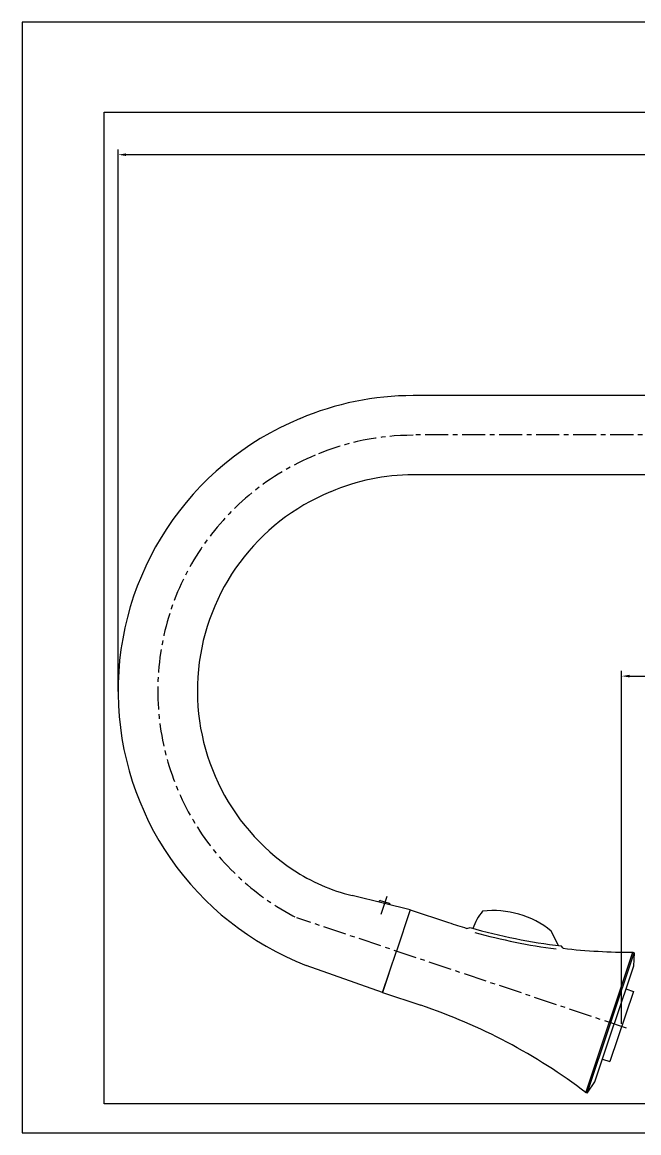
# Model space of a CAD drawing. Extents: x 15921 to 16515, y -53332 to -52912.
# Drawn here: x 15921.2 to 16154.5, y -53331.6 to -52911.6 of the extents above; entities that cross this region are included whole.
import ezdxf

# ---------------------------------------------------------------- set-up
doc = ezdxf.new("R2010")
doc.units = 0
doc.header["$LTSCALE"] = 7
doc.header["$MEASUREMENT"] = 0
doc.linetypes.add('CENTER', pattern=[2, 1.25, -0.25, 0.25, -0.25])
doc.layers.get('0').update_dxf_attribs({"color": 2, "linetype": 'CONTINUOUS'})
for name, color, linetype in [('CL', 1, 'CENTER'), ('D', 2, 'CONTINUOUS'), ('DWG', 7, 'CONTINUOUS')]:
    doc.layers.add(name, color=color, linetype=linetype)

# ---------------------------------------------------------------- blocks, each defined once
blk = doc.blocks.new('BORDER')
for p, q in [((1, 1), (0, 1)), ((0, 1), (0, 0)), ((0, 0), (1, 0))]:
    blk.add_line(p, q)

msp = doc.modelspace()

# ---------------------------------------------------------------- linework, layer by layer
at = {"color": 4}
for p, q in [((15952.19, -52945.62), (16271.75, -52945.62)), ((15952.19, -53320.62), (15952.19, -52945.62)), ((16501.19, -53320.62), (15952.19, -53320.62))]:
    msp.add_line(p, q, dxfattribs=at)
at = {"color": 7, "linetype": 'Continuous'}
for p, q in [((16056.13, -53244.15), (16056.05, -53244.37)), ((16060.08, -53244.95), (16056.76, -53243.84)), ((16068, -53247.28), (16062.76, -53262.93)), ((16068, -53247.28), (16065.57, -53254.54)), ((16059.91, -53271.44), (16057.53, -53278.58)), ((16058.87, -53274.55), (16058.8, -53274.78))]:
    msp.add_line(p, q, dxfattribs=at)
for centre, start, end in [((16056.6, -53244.31), 71.5, 161.5), ((16059.92, -53245.42), 358.011, 71.5)]:
    msp.add_arc(centre, 0.5, start, end, dxfattribs=at)
at = {"layer": 'CL'}
for p, q in [((16432.39, -53067.7), (16069.21, -53067.7)), ((16059.15, -53242.22), (16056.86, -53249.05)), ((16149.86, -53292.07), (16025.13, -53250.34))]:
    msp.add_line(p, q, dxfattribs=at)
for centre, radius, start, end in [((16069.06, -53162.33), 94.5, 90, 113.062), ((16068.83, -53164.45), 96.37, 112.44, 243.0332)]:
    msp.add_arc(centre, radius, start, end, dxfattribs=at)
at = {"layer": 'D'}
for p, q in [((15957.47, -53164.72), (15957.47, -52959.72)), ((16388.83, -52961.72), (15960.47, -52961.72)), ((16147.96, -53290.44), (16147.96, -53156.92)), ((16150.96, -53158.92), (16388.83, -53158.92))]:
    msp.add_line(p, q, dxfattribs=at)
for points in [[(15960.47, -52961.22), (15960.47, -52962.22), (15957.47, -52961.72)], [(16150.96, -53158.42), (16150.96, -53159.42), (16147.96, -53158.92)]]:
    msp.add_solid(points, dxfattribs=at)
at = {"layer": 'DWG'}
for p, q in [((16225.19, -53052.83), (16069.19, -53052.83)), ((16225.19, -53082.83), (16069.19, -53082.83)), ((16058.25, -53244.91), (16045.96, -53241.92)), ((16068, -53247.28), (16058.25, -53244.91)), ((16068, -53247.28), (16082.46, -53252.12)), ((16089.37, -53254.31), (16090.72, -53254.03)), ((16124.06, -53260.82), (16121.33, -53255.34)), ((16057.53, -53278.58), (16062.76, -53262.93)), ((16125.87, -53261.84), (16125.07, -53260.94)), ((16134.48, -53316.45), (16152.25, -53263.35)), ((16134.96, -53316.61), (16152.73, -53263.51)), ((16152.25, -53263.35), (16152.73, -53263.51)), ((16152.73, -53263.51), (16152.41, -53268.67)), ((16057.54, -53278.53), (16028.67, -53268.32)), ((16152.41, -53268.67), (16145.11, -53290.48)), ((16057.53, -53278.58), (16071.99, -53283.42)), ((16152.4, -53278.16), (16143.52, -53304.71)), ((16149.56, -53277.21), (16152.4, -53278.16)), ((16137.82, -53312.3), (16145.11, -53290.48)), ((16140.67, -53303.76), (16143.52, -53304.71)), ((16134.96, -53316.61), (16137.82, -53312.3))]:
    msp.add_line(p, q, dxfattribs=at)
for centre, radius, start, end in [((16069.06, -53162.33), 109.5, 90, 113.062), ((16068.83, -53164.45), 111.37, 112.44, 248.8662), ((16069.06, -53162.33), 79.5, 90, 113.062), ((16068.83, -53164.45), 81.37, 112.44, 236.2917), ((16062.52, -53173.9), 70, 236.2917, 256.3182), ((16099.39, -53282.51), 34.92, 51.0919, 96.6661), ((16114.08, -53262.69), 23.92, 141.5859, 159.5896), ((16151.4, -53046.1), 217.25, 251.5, 253.4112), ((16150.6, -53045.2), 217.25, 253.999, 263.2513), ((16151.21, -53046.67), 217.25, 254.3122, 262.5795), ((16151.4, -53046.1), 217.25, 263.2513, 270.226), ((16003.06, -53489.44), 217.25, 52.774, 71.5)]:
    msp.add_arc(centre, radius, start, end, dxfattribs=at)

# ---------------------------------------------------------------- block references
at = {"xscale": 594, "yscale": 420, "zscale": 594}
msp.add_blockref('BORDER', (15921.19, -53331.62), dxfattribs=at)

doc.saveas('drawing.dxf')
